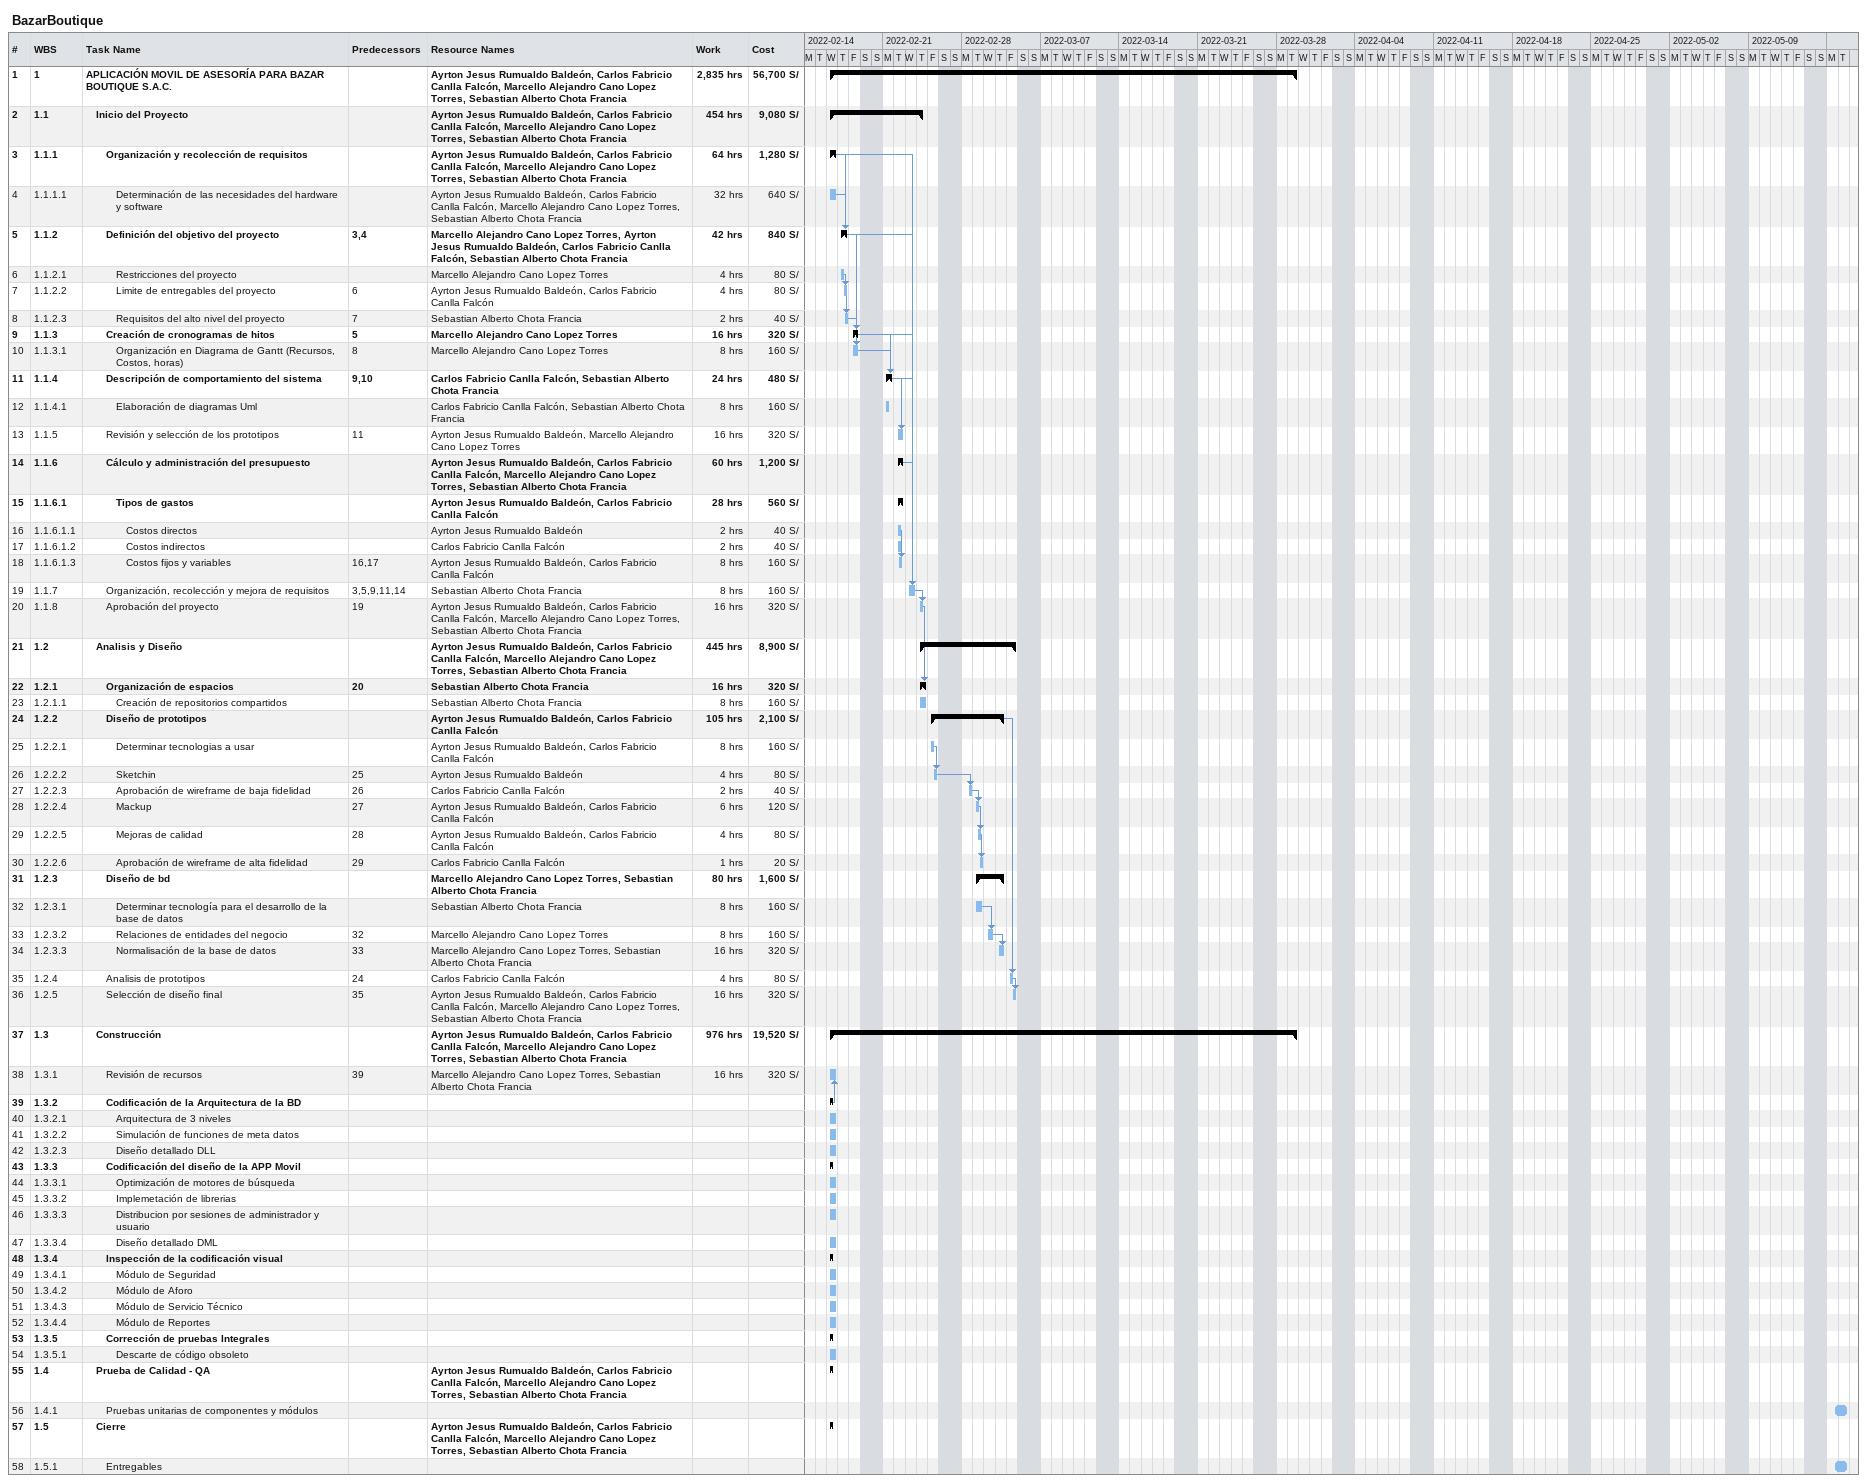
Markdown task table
BazarBoutique

| ID | WBS | Task | Start | Finish | Predecessors | Resources | Work (h) | Cost (S/) |
|---|---|---|---|---|---|---|---|---|
| 1 | 1 | **APLICACIÓN MOVIL DE ASESORÍA PARA BAZAR BOUTIQUE S.A.C.** | 2022-02-16 | 2022-03-29 |  | Ayrton Jesus Rumualdo Baldeón, Carlos Fabricio Canlla Falcón, Marcello Alejandro Cano Lopez Torres, Sebastian Alberto Chota Francia | 2835 | 56700 |
| 2 | 1.1 | **Inicio del Proyecto** | 2022-02-16 | 2022-02-24 |  | Ayrton Jesus Rumualdo Baldeón, Carlos Fabricio Canlla Falcón, Marcello Alejandro Cano Lopez Torres, Sebastian Alberto Chota Francia | 454 | 9080 |
| 3 | 1.1.1 | **Organización y recolección de requisitos** | 2022-02-16 | 2022-02-16 |  | Ayrton Jesus Rumualdo Baldeón, Carlos Fabricio Canlla Falcón, Marcello Alejandro Cano Lopez Torres, Sebastian Alberto Chota Francia | 64 | 1280 |
| 4 | 1.1.1.1 | Determinación de las necesidades del hardware y software | 2022-02-16 | 2022-02-16 |  | Ayrton Jesus Rumualdo Baldeón, Carlos Fabricio Canlla Falcón, Marcello Alejandro Cano Lopez Torres, Sebastian Alberto Chota Francia | 32 | 640 |
| 5 | 1.1.2 | **Definición del objetivo del proyecto** | 2022-02-17 | 2022-02-17 | 3, 4 | Marcello Alejandro Cano Lopez Torres, Ayrton Jesus Rumualdo Baldeón, Carlos Fabricio Canlla Falcón, Sebastian Alberto Chota Francia | 42 | 840 |
| 6 | 1.1.2.1 | Restricciones del proyecto | 2022-02-17 | 2022-02-17 |  | Marcello Alejandro Cano Lopez Torres | 4 | 80 |
| 7 | 1.1.2.2 | Limite de entregables del proyecto | 2022-02-17 | 2022-02-17 | 6 | Ayrton Jesus Rumualdo Baldeón, Carlos Fabricio Canlla Falcón | 4 | 80 |
| 8 | 1.1.2.3 | Requisitos del alto nivel del proyecto | 2022-02-17 | 2022-02-17 | 7 | Sebastian Alberto Chota Francia | 2 | 40 |
| 9 | 1.1.3 | **Creación de cronogramas de hitos** | 2022-02-18 | 2022-02-18 | 5 | Marcello Alejandro Cano Lopez Torres | 16 | 320 |
| 10 | 1.1.3.1 | Organización en Diagrama de Gantt (Recursos, Costos, horas) | 2022-02-18 | 2022-02-18 | 8 | Marcello Alejandro Cano Lopez Torres | 8 | 160 |
| 11 | 1.1.4 | **Descripción de comportamiento del sistema** | 2022-02-21 | 2022-02-21 | 9, 10 | Carlos Fabricio Canlla Falcón, Sebastian Alberto Chota Francia | 24 | 480 |
| 12 | 1.1.4.1 | Elaboración de diagramas Uml | 2022-02-21 | 2022-02-21 |  | Carlos Fabricio Canlla Falcón, Sebastian Alberto Chota Francia | 8 | 160 |
| 13 | 1.1.5 | Revisión y selección de los prototipos | 2022-02-22 | 2022-02-22 | 11 | Ayrton Jesus Rumualdo Baldeón, Marcello Alejandro Cano Lopez Torres | 16 | 320 |
| 14 | 1.1.6 | **Cálculo y administración del presupuesto** | 2022-02-22 | 2022-02-22 |  | Ayrton Jesus Rumualdo Baldeón, Carlos Fabricio Canlla Falcón, Marcello Alejandro Cano Lopez Torres, Sebastian Alberto Chota Francia | 60 | 1200 |
| 15 | 1.1.6.1 | **Tipos de gastos** | 2022-02-22 | 2022-02-22 |  | Ayrton Jesus Rumualdo Baldeón, Carlos Fabricio Canlla Falcón | 28 | 560 |
| 16 | 1.1.6.1.1 | Costos directos | 2022-02-22 | 2022-02-22 |  | Ayrton Jesus Rumualdo Baldeón | 2 | 40 |
| 17 | 1.1.6.1.2 | Costos indirectos | 2022-02-22 | 2022-02-22 |  | Carlos Fabricio Canlla Falcón | 2 | 40 |
| 18 | 1.1.6.1.3 | Costos fijos y variables | 2022-02-22 | 2022-02-22 | 16, 17 | Ayrton Jesus Rumualdo Baldeón, Carlos Fabricio Canlla Falcón | 8 | 160 |
| 19 | 1.1.7 | Organización, recolección y mejora de requisitos | 2022-02-23 | 2022-02-23 | 3, 5, 9, 11, 14 | Sebastian Alberto Chota Francia | 8 | 160 |
| 20 | 1.1.8 | Aprobación del proyecto | 2022-02-24 | 2022-02-24 | 19 | Ayrton Jesus Rumualdo Baldeón, Carlos Fabricio Canlla Falcón, Marcello Alejandro Cano Lopez Torres, Sebastian Alberto Chota Francia | 16 | 320 |
| 21 | 1.2 | **Analisis y Diseño** | 2022-02-24 | 2022-03-04 |  | Ayrton Jesus Rumualdo Baldeón, Carlos Fabricio Canlla Falcón, Marcello Alejandro Cano Lopez Torres, Sebastian Alberto Chota Francia | 445 | 8900 |
| 22 | 1.2.1 | **Organización de espacios** | 2022-02-24 | 2022-02-24 | 20 | Sebastian Alberto Chota Francia | 16 | 320 |
| 23 | 1.2.1.1 | Creación de repositorios compartidos | 2022-02-24 | 2022-02-24 |  | Sebastian Alberto Chota Francia | 8 | 160 |
| 24 | 1.2.2 | **Diseño de prototipos** | 2022-02-25 | 2022-03-03 |  | Ayrton Jesus Rumualdo Baldeón, Carlos Fabricio Canlla Falcón | 105 | 2100 |
| 25 | 1.2.2.1 | Determinar tecnologias a usar | 2022-02-25 | 2022-02-25 |  | Ayrton Jesus Rumualdo Baldeón, Carlos Fabricio Canlla Falcón | 8 | 160 |
| 26 | 1.2.2.2 | Sketchin | 2022-02-25 | 2022-02-25 | 25 | Ayrton Jesus Rumualdo Baldeón | 4 | 80 |
| 27 | 1.2.2.3 | Aprobación de wireframe de baja fidelidad | 2022-02-28 | 2022-02-28 | 26 | Carlos Fabricio Canlla Falcón | 2 | 40 |
| 28 | 1.2.2.4 | Mackup | 2022-03-01 | 2022-03-01 | 27 | Ayrton Jesus Rumualdo Baldeón, Carlos Fabricio Canlla Falcón | 6 | 120 |
| 29 | 1.2.2.5 | Mejoras de calidad | 2022-03-01 | 2022-03-01 | 28 | Ayrton Jesus Rumualdo Baldeón, Carlos Fabricio Canlla Falcón | 4 | 80 |
| 30 | 1.2.2.6 | Aprobación de wireframe de alta fidelidad | 2022-03-01 | 2022-03-01 | 29 | Carlos Fabricio Canlla Falcón | 1 | 20 |
| 31 | 1.2.3 | **Diseño de bd** | 2022-03-01 | 2022-03-03 |  | Marcello Alejandro Cano Lopez Torres, Sebastian Alberto Chota Francia | 80 | 1600 |
| 32 | 1.2.3.1 | Determinar tecnología para el desarrollo de la base de datos | 2022-03-01 | 2022-03-01 |  | Sebastian Alberto Chota Francia | 8 | 160 |
| 33 | 1.2.3.2 | Relaciones de entidades del negocio | 2022-03-02 | 2022-03-02 | 32 | Marcello Alejandro Cano Lopez Torres | 8 | 160 |
| 34 | 1.2.3.3 | Normalisación de la base de datos | 2022-03-03 | 2022-03-03 | 33 | Marcello Alejandro Cano Lopez Torres, Sebastian Alberto Chota Francia | 16 | 320 |
| 35 | 1.2.4 | Analisis de prototipos | 2022-03-04 | 2022-03-04 | 24 | Carlos Fabricio Canlla Falcón | 4 | 80 |
| 36 | 1.2.5 | Selección de diseño final | 2022-03-04 | 2022-03-04 | 35 | Ayrton Jesus Rumualdo Baldeón, Carlos Fabricio Canlla Falcón, Marcello Alejandro Cano Lopez Torres, Sebastian Alberto Chota Francia | 16 | 320 |
| 37 | 1.3 | **Construcción** | 2022-02-16 | 2022-03-29 |  | Ayrton Jesus Rumualdo Baldeón, Carlos Fabricio Canlla Falcón, Marcello Alejandro Cano Lopez Torres, Sebastian Alberto Chota Francia | 976 | 19520 |
| 38 | 1.3.1 | Revisión de recursos | 2022-02-16 | 2022-02-16 | 39 | Marcello Alejandro Cano Lopez Torres, Sebastian Alberto Chota Francia | 16 | 320 |
| 39 | 1.3.2 | **Codificación de la Arquitectura de la BD** | 2022-02-16 | 2022-02-16 |  |  |  |  |
| 40 | 1.3.2.1 | Arquitectura de 3 niveles | 2022-02-16 | 2022-02-16 |  |  |  |  |
| 41 | 1.3.2.2 | Simulación de funciones de meta datos | 2022-02-16 | 2022-02-16 |  |  |  |  |
| 42 | 1.3.2.3 | Diseño detallado DLL | 2022-02-16 | 2022-02-16 |  |  |  |  |
| 43 | 1.3.3 | **Codificación del diseño de la APP Movil** | 2022-02-16 | 2022-02-16 |  |  |  |  |
| 44 | 1.3.3.1 | Optimización de motores de búsqueda | 2022-02-16 | 2022-02-16 |  |  |  |  |
| 45 | 1.3.3.2 | Implemetación de librerias | 2022-02-16 | 2022-02-16 |  |  |  |  |
| 46 | 1.3.3.3 | Distribucion por sesiones de administrador y usuario | 2022-02-16 | 2022-02-16 |  |  |  |  |
| 47 | 1.3.3.4 | Diseño detallado DML | 2022-02-16 | 2022-02-16 |  |  |  |  |
| 48 | 1.3.4 | **Inspección de la codificación visual** | 2022-02-16 | 2022-02-16 |  |  |  |  |
| 49 | 1.3.4.1 | Módulo de Seguridad | 2022-02-16 | 2022-02-16 |  |  |  |  |
| 50 | 1.3.4.2 | Módulo de Aforo | 2022-02-16 | 2022-02-16 |  |  |  |  |
| 51 | 1.3.4.3 | Módulo de Servicio Técnico | 2022-02-16 | 2022-02-16 |  |  |  |  |
| 52 | 1.3.4.4 | Módulo de Reportes | 2022-02-16 | 2022-02-16 |  |  |  |  |
| 53 | 1.3.5 | **Corrección de pruebas Integrales** | 2022-02-16 | 2022-02-16 |  |  |  |  |
| 54 | 1.3.5.1 | Descarte de código obsoleto | 2022-02-16 | 2022-02-16 |  |  |  |  |
| 55 | 1.4 | **Prueba de Calidad - QA** | 2022-02-16 | 2022-02-16 |  | Ayrton Jesus Rumualdo Baldeón, Carlos Fabricio Canlla Falcón, Marcello Alejandro Cano Lopez Torres, Sebastian Alberto Chota Francia |  |  |
| 56 | 1.4.1 | Pruebas unitarias de componentes y módulos | 2022-05-16 | 2022-05-17 |  |  |  |  |
| 57 | 1.5 | **Cierre** | 2022-02-16 | 2022-02-16 |  | Ayrton Jesus Rumualdo Baldeón, Carlos Fabricio Canlla Falcón, Marcello Alejandro Cano Lopez Torres, Sebastian Alberto Chota Francia |  |  |
| 58 | 1.5.1 | Entregables | 2022-05-16 | 2022-05-17 |  |  |  |  |
